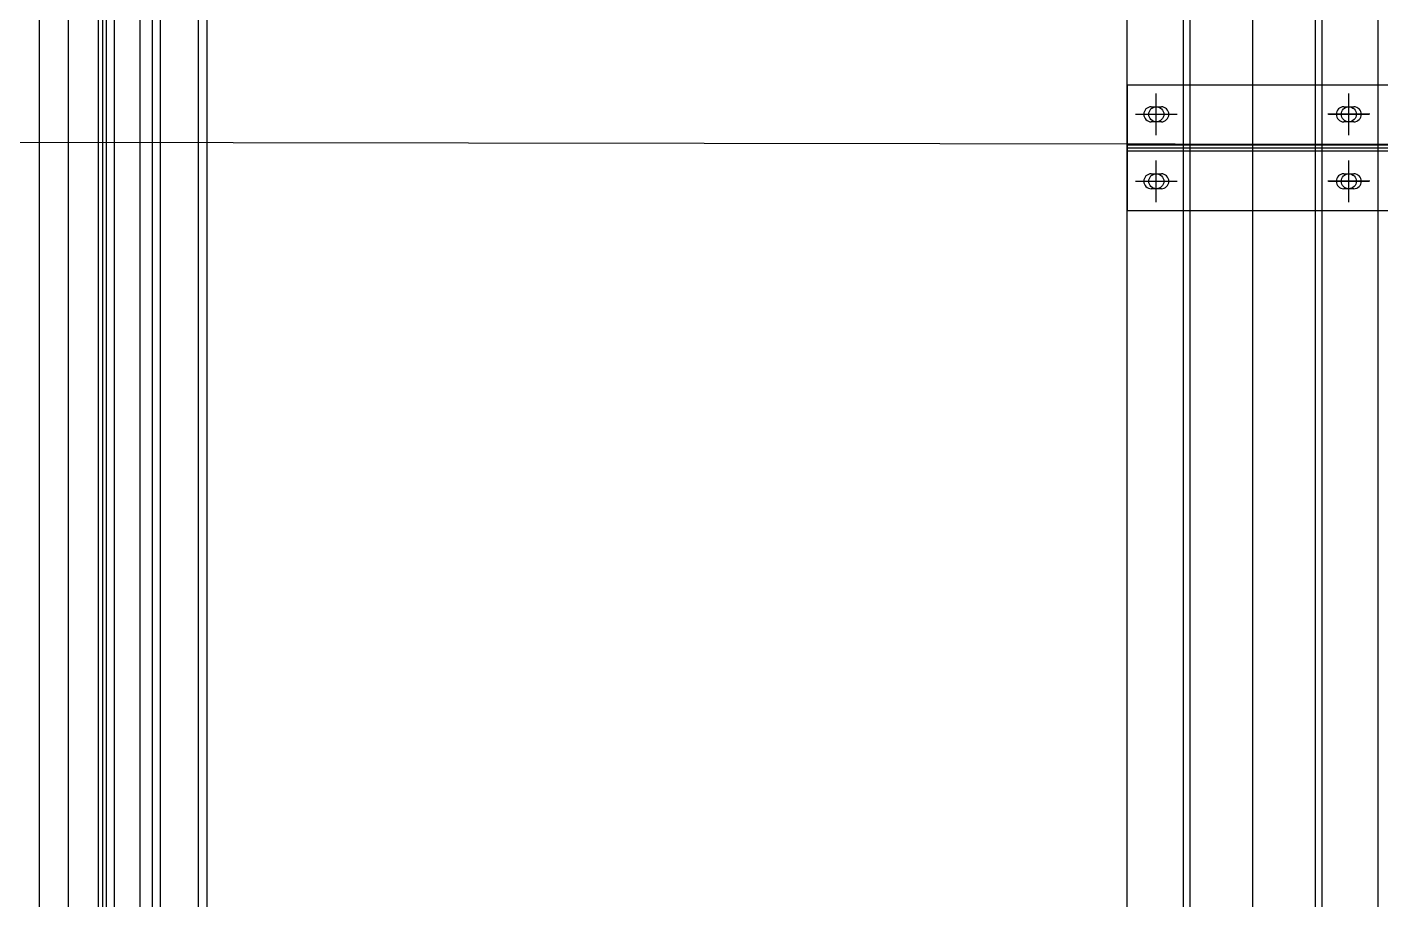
# Model space of a CAD drawing. Header units: millimetres. Extents: x -47382 to 204618, y -51045 to 127155.
# Drawn here: x 136036 to 137654, y 25473 to 26516 of the extents above; entities that cross this region are included whole.
import ezdxf

# ---------------------------------------------------------------- set-up
doc = ezdxf.new("R2010")
doc.units = ezdxf.units.MM
doc.header["$LTSCALE"] = 300
doc.header["$MEASUREMENT"] = 0
doc.layers.get('0').update_dxf_attribs({"linetype": 'CONTINUOUS'})
doc.layers.add('A-DETL-PEN8', color=8, linetype='CONTINUOUS')

# ---------------------------------------------------------------- blocks, each defined once
blk = doc.blocks.new('G$C69974227')
at = {"layer": 'A-DETL-PEN8'}
for p, q in [((1190.8, 3685.4, 51500), (1190.8, 385.4, 51500)), ((1195.8, 3685.4, 51500), (1195.8, 385.4, 51500)), ((1240.8, 385.4, 51500), (1240.8, 3685.4, 51500)), ((2487.3, 3620.4, 51500), (2487.3, 380.4, 51500)), ((2495.3, 3620.4, 51500), (2495.3, 380.4, 51500)), ((2645.3, 3620.4, 51500), (2645.3, 380.4, 51500)), ((2653.3, 3620.4, 51500), (2653.3, 380.4, 51500)), ((2420.3, 405.4, 51500), (2420.3, 3595.4, 51500)), ((2720.3, 405.4, 51500), (2720.3, 3595.4, 51500)), ((2570.3, 3585.4, 51500), (2570.3, 415.4, 51500)), ((1120.3, 3530.4, 51500), (1120.3, 470.4, 51500)), ((1320.3, 3530.4, 51500), (1320.3, 470.4, 51500)), ((2570.3, 3530.4, 51500), (2570.3, 470.4, 51500)), ((1155.3, 485.4, 51500), (1155.3, 3515.4, 51500)), ((1200.3, 3515.4, 51500), (1200.3, 485.4, 51500)), ((1210.3, 485.4, 51500), (1210.3, 3515.4, 51500)), ((1255.3, 3515.4, 51500), (1255.3, 485.4, 51500)), ((1265.3, 485.4, 51500), (1265.3, 3515.4, 51500)), ((1310.3, 3515.4, 51500), (1310.3, 485.4, 51500)), ((2420.3, 2075.4, 51500), (2420.3, 1925.4, 51500)), ((4820.3, 2075.4, 51500), (2420.3, 2075.4, 51500)), ((2455.3, 2015.4, 51500), (2455.3, 2065.4, 51500)), ((2455.3, 2024.7, 51500), (2455.3, 2056.2, 51500)), ((2685.3, 2015.4, 51500), (2685.3, 2065.4, 51500)), ((2685.3, 2024.7, 51500), (2685.3, 2056.2, 51500)), ((2430.3, 2040.4, 51500), (2480.3, 2040.4, 51500)), ((2431.1, 2040.4, 51500), (2479.4, 2040.4, 51500)), ((2449.3, 2049.4, 51500), (2461.3, 2049.4, 51500)), ((2710.3, 2040.4, 51500), (2660.3, 2040.4, 51500)), ((2661.1, 2040.4, 51500), (2709.4, 2040.4, 51500)), ((2679.3, 2049.4, 51500), (2691.3, 2049.4, 51500)), ((2461.3, 2031.4, 51500), (2449.3, 2031.4, 51500)), ((2691.3, 2031.4, 51500), (2679.3, 2031.4, 51500)), ((305.7, 2007.9, 51500), (6349.3, 2000.4, 51500)), ((2420.3, 2003.9, 51500), (4820.3, 2003.9, 51500)), ((2420.3, 2000.4, 51500), (4820.3, 2000.4, 51500)), ((2420.3, 1996.9, 51500), (4820.3, 1996.9, 51500)), ((2455.3, 1935.4, 51500), (2455.3, 1985.4, 51500)), ((2455.3, 1944.7, 51500), (2455.3, 1976.2, 51500)), ((2685.3, 1935.4, 51500), (2685.3, 1985.4, 51500)), ((2685.3, 1944.7, 51500), (2685.3, 1976.2, 51500)), ((2430.3, 1960.4, 51500), (2480.3, 1960.4, 51500)), ((2431.1, 1960.4, 51500), (2479.4, 1960.4, 51500)), ((2449.3, 1969.4, 51500), (2461.3, 1969.4, 51500)), ((2710.3, 1960.4, 51500), (2660.3, 1960.4, 51500)), ((2661.1, 1960.4, 51500), (2709.4, 1960.4, 51500)), ((2679.3, 1969.4, 51500), (2691.3, 1969.4, 51500)), ((2461.3, 1951.4, 51500), (2449.3, 1951.4, 51500)), ((2691.3, 1951.4, 51500), (2679.3, 1951.4, 51500)), ((2420.3, 1925.4, 51500), (4820.3, 1925.4, 51500))]:
    blk.add_line(p, q, dxfattribs=at)
for centre in [(2455.3, 2040.4, 51500), (2685.3, 2040.4, 51500), (2455.3, 1960.4, 51500), (2685.3, 1960.4, 51500)]:
    blk.add_circle(centre, 9, dxfattribs=at)
for centre, start, end in [((2449.3, 2040.4, 51500), 90, 270), ((2461.3, 2040.4, 51500), 270, 90), ((2679.3, 2040.4, 51500), 90, 270), ((2691.3, 2040.4, 51500), 270, 90), ((2449.3, 1960.4, 51500), 90, 270), ((2461.3, 1960.4, 51500), 270, 90), ((2679.3, 1960.4, 51500), 90, 270), ((2691.3, 1960.4, 51500), 270, 90)]:
    blk.add_arc(centre, 9, start, end, dxfattribs=at)

msp = doc.modelspace()

# ---------------------------------------------------------------- block references
msp.add_blockref('G$C69974227', (134930.2, 24371.4, -103000))

doc.saveas('drawing.dxf')
